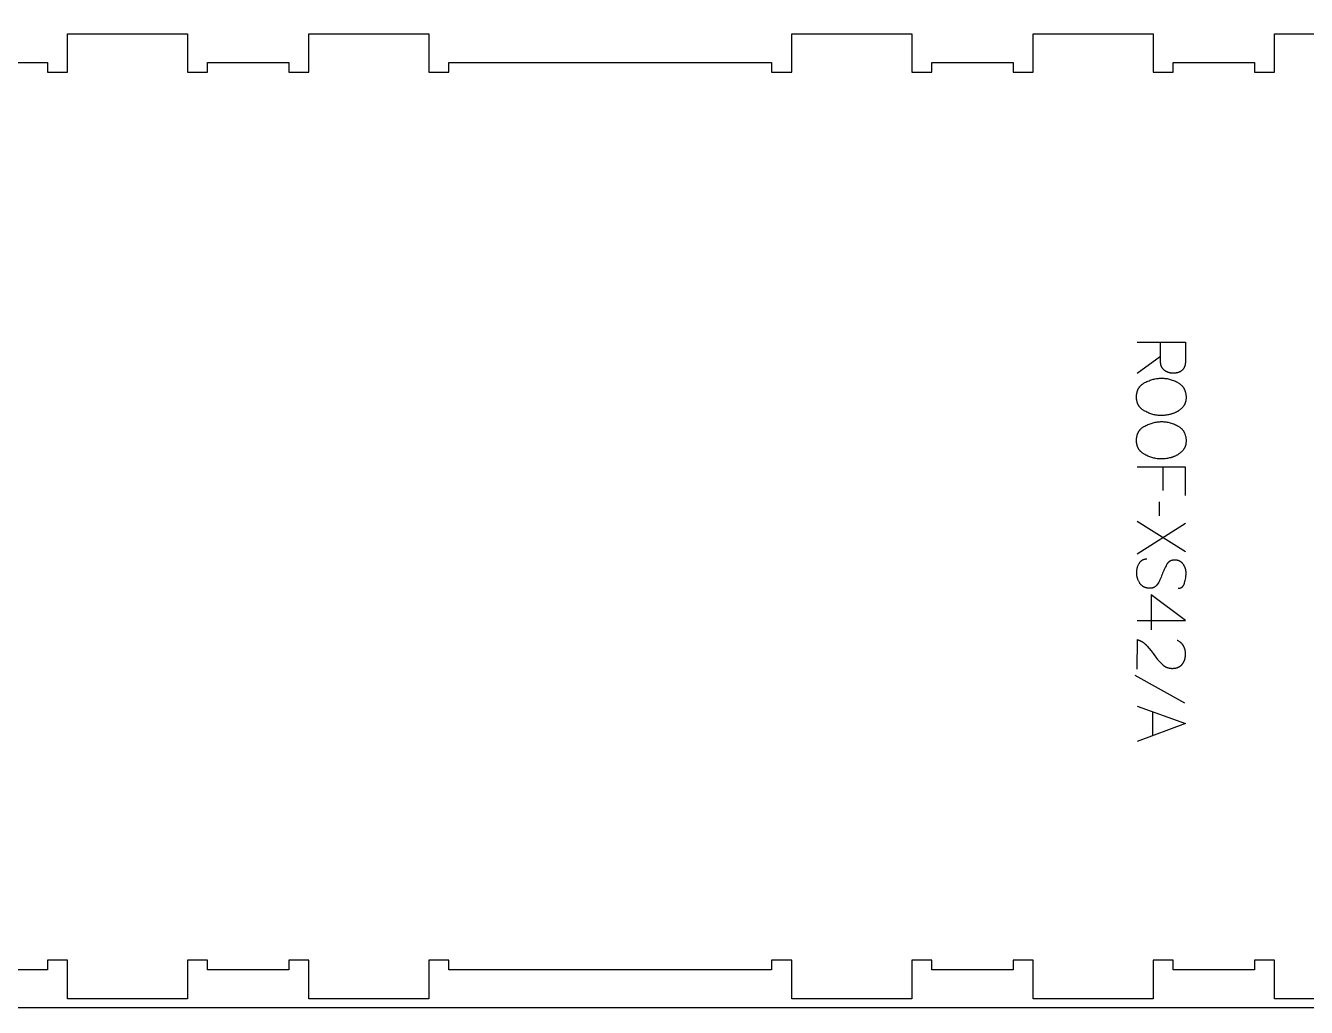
# Model space of a CAD drawing. Extents: x -17068 to -13885, y -84343 to -75479.
# Drawn here: x -16272 to -15477, y -77403 to -76793 of the extents above; entities that cross this region are included whole.
import ezdxf

# ---------------------------------------------------------------- set-up
doc = ezdxf.new("R2010")
doc.units = 0
for name, color, linetype in [('0_SHEET_SPRUCEPLY_2440X122', 1, 'CONTINUOUS'), ('1_ANYTOOL_1MMDEEP_LABELS_S', 2, 'CONTINUOUS'), ('4_ANYTOOL_CUTTHROUGH_OUTSI', 5, 'CONTINUOUS')]:
    doc.layers.add(name, color=color, linetype=linetype)

msp = doc.modelspace()

# ---------------------------------------------------------------- linework, layer by layer
at = {"layer": '0_SHEET_SPRUCEPLY_2440X122'}
msp.add_lwpolyline([(-16696.52, -76182.96), (-16696.52, -77402.96), (-14256.52, -77402.96), (-14256.52, -76182.96)], close=True, dxfattribs=at)
at = {"layer": '1_ANYTOOL_1MMDEEP_LABELS_S'}
for points in [[(-15581.62, -76989.78), (-15551.62, -76989.78), (-15551.62, -77001.14), (-15551.63, -77001.63), (-15551.65, -77002.11), (-15551.67, -77002.34), (-15551.69, -77002.57), (-15551.71, -77002.79), (-15551.74, -77003.01), (-15551.77, -77003.23), (-15551.81, -77003.44), (-15551.85, -77003.65), (-15551.89, -77003.85), (-15551.94, -77004.05), (-15551.99, -77004.25), (-15552.05, -77004.44), (-15552.11, -77004.63), (-15552.17, -77004.81), (-15552.24, -77004.99), (-15552.31, -77005.17), (-15552.38, -77005.34), (-15552.46, -77005.51), (-15552.54, -77005.68), (-15552.63, -77005.84), (-15552.72, -77006), (-15552.81, -77006.15), (-15552.91, -77006.3), (-15553.01, -77006.45), (-15553.12, -77006.59), (-15553.23, -77006.73), (-15553.34, -77006.86), (-15553.46, -77006.99), (-15553.58, -77007.12), (-15553.7, -77007.24), (-15553.83, -77007.36), (-15553.96, -77007.48), (-15554.1, -77007.59), (-15554.24, -77007.69), (-15554.38, -77007.8), (-15554.53, -77007.9), (-15554.68, -77007.99), (-15554.84, -77008.08), (-15555, -77008.17), (-15555.16, -77008.25), (-15555.32, -77008.33), (-15555.5, -77008.41), (-15555.67, -77008.48), (-15555.85, -77008.55), (-15556.03, -77008.61), (-15556.22, -77008.67), (-15556.4, -77008.73), (-15556.6, -77008.78), (-15556.8, -77008.83), (-15557, -77008.88), (-15557.2, -77008.92), (-15557.41, -77008.95), (-15557.62, -77008.99), (-15557.84, -77009.02), (-15558.06, -77009.04), (-15558.28, -77009.06), (-15558.51, -77009.08), (-15558.98, -77009.1), (-15559.46, -77009.11), (-15559.64, -77009.11), (-15559.81, -77009.11), (-15559.99, -77009.1), (-15560.16, -77009.08), (-15560.33, -77009.07), (-15560.5, -77009.05), (-15560.68, -77009.03), (-15560.85, -77009), (-15561.01, -77008.97), (-15561.18, -77008.94), (-15561.35, -77008.9), (-15561.52, -77008.86), (-15561.68, -77008.82), (-15561.85, -77008.77), (-15562.01, -77008.72), (-15562.17, -77008.67), (-15562.33, -77008.61), (-15562.49, -77008.55), (-15562.65, -77008.49), (-15562.81, -77008.42), (-15562.97, -77008.35), (-15563.13, -77008.27), (-15563.28, -77008.19), (-15563.44, -77008.11), (-15563.59, -77008.03), (-15563.75, -77007.94), (-15563.9, -77007.85), (-15564.05, -77007.75), (-15564.2, -77007.65), (-15564.35, -77007.55), (-15564.5, -77007.44), (-15564.65, -77007.33), (-15564.79, -77007.22), (-15564.93, -77007.11), (-15565.07, -77006.99), (-15565.2, -77006.87), (-15565.33, -77006.75), (-15565.45, -77006.62), (-15565.57, -77006.5), (-15565.68, -77006.37), (-15565.79, -77006.24), (-15565.9, -77006.1), (-15566, -77005.97), (-15566.09, -77005.83), (-15566.19, -77005.69), (-15566.27, -77005.54), (-15566.36, -77005.4), (-15566.44, -77005.25), (-15566.51, -77005.1), (-15566.58, -77004.95), (-15566.64, -77004.79), (-15566.71, -77004.63), (-15566.76, -77004.47), (-15566.81, -77004.31), (-15566.86, -77004.15), (-15566.9, -77003.98), (-15566.94, -77003.81), (-15566.98, -77003.64), (-15567.01, -77003.46), (-15567.03, -77003.29), (-15567.05, -77003.11), (-15567.07, -77002.93), (-15567.08, -77002.74), (-15567.15, -77000.82), (-15567.18, -76998.78), (-15567.18, -76989.83)], [(-15567.18, -76998.78), (-15581.66, -77009.24)], [(-15551.62, -77085.06), (-15551.62, -77067.4), (-15581.62, -77067.4)], [(-15565.59, -77081.88), (-15565.59, -77067.4)], [(-15567.73, -77097.7), (-15567.82, -77088.91)], [(-15551.62, -77120.03), (-15581.62, -77101.13)], [(-15581.62, -77121.27), (-15551.62, -77102.33)], [(-15556.2, -77142.66), (-15556.02, -77142.65), (-15555.92, -77142.65), (-15555.83, -77142.64), (-15555.74, -77142.64), (-15555.65, -77142.63), (-15555.56, -77142.62), (-15555.48, -77142.6), (-15555.39, -77142.59), (-15555.3, -77142.58), (-15555.22, -77142.56), (-15555.14, -77142.54), (-15555.05, -77142.52), (-15554.97, -77142.5), (-15554.89, -77142.48), (-15554.81, -77142.45), (-15554.74, -77142.42), (-15554.66, -77142.4), (-15554.58, -77142.37), (-15554.51, -77142.33), (-15554.43, -77142.3), (-15554.36, -77142.27), (-15554.29, -77142.23), (-15554.22, -77142.19), (-15554.15, -77142.15), (-15554.08, -77142.11), (-15554.01, -77142.07), (-15553.94, -77142.03), (-15553.88, -77141.98), (-15553.81, -77141.93), (-15553.75, -77141.89), (-15553.69, -77141.84), (-15553.62, -77141.78), (-15553.56, -77141.73), (-15553.5, -77141.67), (-15553.44, -77141.62), (-15553.39, -77141.56), (-15553.33, -77141.5), (-15553.27, -77141.44), (-15553.22, -77141.37), (-15553.17, -77141.31), (-15553.11, -77141.24), (-15553.06, -77141.18), (-15553.01, -77141.11), (-15552.96, -77141.03), (-15552.91, -77140.96), (-15552.87, -77140.89), (-15552.82, -77140.81), (-15552.78, -77140.73), (-15552.73, -77140.65), (-15552.69, -77140.57), (-15552.65, -77140.49), (-15552.56, -77140.32), (-15552.49, -77140.14), (-15552.41, -77139.96), (-15552.34, -77139.77), (-15552.28, -77139.58), (-15552.22, -77139.38), (-15552, -77138.56), (-15551.81, -77137.77), (-15551.64, -77136.98), (-15551.51, -77136.21), (-15551.46, -77135.83), (-15551.41, -77135.45), (-15551.37, -77135.08), (-15551.33, -77134.71), (-15551.31, -77134.35), (-15551.29, -77133.98), (-15551.28, -77133.62), (-15551.28, -77133.27), (-15551.28, -77133.07), (-15551.28, -77132.88), (-15551.29, -77132.69), (-15551.3, -77132.5), (-15551.32, -77132.31), (-15551.34, -77132.12), (-15551.36, -77131.93), (-15551.39, -77131.75), (-15551.42, -77131.56), (-15551.45, -77131.38), (-15551.49, -77131.19), (-15551.53, -77131.01), (-15551.58, -77130.83), (-15551.62, -77130.65), (-15551.68, -77130.48), (-15551.73, -77130.3), (-15551.79, -77130.13), (-15551.85, -77129.95), (-15551.92, -77129.78), (-15551.99, -77129.61), (-15552.06, -77129.44), (-15552.14, -77129.27), (-15552.22, -77129.1), (-15552.3, -77128.94), (-15552.39, -77128.77), (-15552.48, -77128.61), (-15552.57, -77128.45), (-15552.67, -77128.29), (-15552.77, -77128.13), (-15552.88, -77127.97), (-15552.98, -77127.81), (-15553.1, -77127.66), (-15553.21, -77127.5), (-15553.33, -77127.35), (-15553.45, -77127.21), (-15553.58, -77127.07), (-15553.7, -77126.94), (-15553.83, -77126.81), (-15553.97, -77126.69), (-15554.11, -77126.57), (-15554.24, -77126.45), (-15554.39, -77126.34), (-15554.53, -77126.24), (-15554.68, -77126.14), (-15554.83, -77126.05), (-15554.99, -77125.96), (-15555.15, -77125.87), (-15555.31, -77125.79), (-15555.47, -77125.72), (-15555.64, -77125.65), (-15555.81, -77125.58), (-15555.98, -77125.52), (-15556.16, -77125.46), (-15556.34, -77125.41), (-15556.52, -77125.37), (-15556.71, -77125.32), (-15556.9, -77125.29), (-15557.09, -77125.26), (-15557.28, -77125.23), (-15557.48, -77125.21), (-15557.68, -77125.19), (-15557.89, -77125.18), (-15558.09, -77125.17), (-15558.3, -77125.17), (-15558.52, -77125.17), (-15558.73, -77125.18), (-15558.94, -77125.19), (-15559.14, -77125.21), (-15559.34, -77125.24), (-15559.54, -77125.27), (-15559.73, -77125.3), (-15559.92, -77125.35), (-15560.11, -77125.39), (-15560.29, -77125.45), (-15560.47, -77125.5), (-15560.64, -77125.57), (-15560.73, -77125.6), (-15560.81, -77125.64), (-15560.9, -77125.67), (-15560.98, -77125.71), (-15561.06, -77125.75), (-15561.14, -77125.79), (-15561.22, -77125.83), (-15561.3, -77125.88), (-15561.38, -77125.92), (-15561.46, -77125.97), (-15561.54, -77126.02), (-15561.61, -77126.06), (-15561.69, -77126.11), (-15561.76, -77126.17), (-15561.83, -77126.22), (-15561.91, -77126.27), (-15561.98, -77126.33), (-15562.05, -77126.39), (-15562.12, -77126.45), (-15562.19, -77126.51), (-15562.25, -77126.57), (-15562.32, -77126.63), (-15562.39, -77126.69), (-15562.45, -77126.76), (-15562.58, -77126.9), (-15562.7, -77127.04), (-15562.82, -77127.18), (-15562.93, -77127.34), (-15563.05, -77127.49), (-15563.16, -77127.66), (-15563.26, -77127.82), (-15563.36, -77128), (-15563.75, -77128.71), (-15564.13, -77129.44), (-15564.5, -77130.19), (-15564.86, -77130.96), (-15565.2, -77131.73), (-15565.53, -77132.53), (-15565.86, -77133.34), (-15566.17, -77134.17), (-15566.48, -77135), (-15566.81, -77135.8), (-15567.15, -77136.59), (-15567.51, -77137.35), (-15567.89, -77138.1), (-15568.28, -77138.82), (-15568.68, -77139.53), (-15569.1, -77140.21), (-15569.21, -77140.38), (-15569.33, -77140.54), (-15569.44, -77140.69), (-15569.5, -77140.77), (-15569.56, -77140.84), (-15569.63, -77140.91), (-15569.69, -77140.98), (-15569.75, -77141.05), (-15569.82, -77141.12), (-15569.88, -77141.19), (-15569.95, -77141.25), (-15570.02, -77141.31), (-15570.09, -77141.37), (-15570.16, -77141.43), (-15570.23, -77141.49), (-15570.3, -77141.55), (-15570.37, -77141.61), (-15570.45, -77141.66), (-15570.52, -77141.71), (-15570.6, -77141.77), (-15570.67, -77141.82), (-15570.75, -77141.86), (-15570.83, -77141.91), (-15570.91, -77141.96), (-15570.99, -77142), (-15571.07, -77142.04), (-15571.15, -77142.08), (-15571.24, -77142.12), (-15571.32, -77142.16), (-15571.41, -77142.2), (-15571.49, -77142.23), (-15571.58, -77142.27), (-15571.67, -77142.3), (-15571.76, -77142.33), (-15571.85, -77142.36), (-15571.94, -77142.39), (-15572.03, -77142.42), (-15572.22, -77142.46), (-15572.41, -77142.51), (-15572.61, -77142.54), (-15572.81, -77142.57), (-15573.01, -77142.6), (-15573.22, -77142.62), (-15573.43, -77142.63), (-15573.65, -77142.64), (-15573.87, -77142.64), (-15574.09, -77142.64), (-15574.32, -77142.63), (-15574.55, -77142.61), (-15574.78, -77142.59), (-15575.01, -77142.56), (-15575.23, -77142.53), (-15575.45, -77142.5), (-15575.67, -77142.46), (-15575.88, -77142.41), (-15576.09, -77142.36), (-15576.29, -77142.3), (-15576.49, -77142.24), (-15576.69, -77142.17), (-15576.88, -77142.1), (-15577.07, -77142.03), (-15577.26, -77141.94), (-15577.44, -77141.86), (-15577.62, -77141.77), (-15577.8, -77141.67), (-15577.97, -77141.57), (-15578.14, -77141.46), (-15578.3, -77141.35), (-15578.46, -77141.23), (-15578.62, -77141.11), (-15578.77, -77140.98), (-15578.92, -77140.85), (-15579.07, -77140.72), (-15579.21, -77140.57), (-15579.35, -77140.43), (-15579.48, -77140.28), (-15579.61, -77140.12), (-15579.74, -77139.96), (-15579.86, -77139.79), (-15579.98, -77139.62), (-15580.1, -77139.44), (-15580.32, -77139.08), (-15580.52, -77138.72), (-15580.72, -77138.35), (-15580.9, -77137.98), (-15581.06, -77137.6), (-15581.21, -77137.22), (-15581.28, -77137.03), (-15581.35, -77136.84), (-15581.41, -77136.65), (-15581.47, -77136.46), (-15581.53, -77136.26), (-15581.58, -77136.07), (-15581.63, -77135.87), (-15581.68, -77135.68), (-15581.72, -77135.48), (-15581.76, -77135.28), (-15581.8, -77135.08), (-15581.83, -77134.88), (-15581.86, -77134.68), (-15581.88, -77134.48), (-15581.92, -77134.07), (-15581.95, -77133.66), (-15581.96, -77133.25), (-15581.96, -77132.84), (-15581.95, -77132.43), (-15581.92, -77132.02), (-15581.88, -77131.62), (-15581.83, -77131.23), (-15581.76, -77130.84), (-15581.69, -77130.45), (-15581.6, -77130.07), (-15581.49, -77129.69), (-15581.38, -77129.32), (-15581.25, -77128.95), (-15581.11, -77128.59), (-15580.96, -77128.23), (-15580.79, -77127.88), (-15580.61, -77127.53), (-15580.42, -77127.18), (-15580.32, -77127.01), (-15580.21, -77126.85), (-15580.11, -77126.69), (-15580, -77126.54), (-15579.89, -77126.39), (-15579.77, -77126.25), (-15579.65, -77126.11), (-15579.53, -77125.98), (-15579.41, -77125.86), (-15579.28, -77125.74), (-15579.15, -77125.62), (-15579.02, -77125.51), (-15578.95, -77125.46), (-15578.88, -77125.41), (-15578.81, -77125.36), (-15578.74, -77125.31), (-15578.67, -77125.26), (-15578.6, -77125.21), (-15578.53, -77125.17), (-15578.46, -77125.13), (-15578.38, -77125.08), (-15578.31, -77125.04), (-15578.23, -77125), (-15578.16, -77124.97), (-15578.08, -77124.93), (-15578.01, -77124.89), (-15577.93, -77124.86), (-15577.85, -77124.83), (-15577.77, -77124.8), (-15577.69, -77124.76), (-15577.61, -77124.74), (-15577.53, -77124.71), (-15577.36, -77124.66), (-15577.2, -77124.61), (-15577.02, -77124.57), (-15576.85, -77124.54), (-15576.67, -77124.51), (-15576.49, -77124.48), (-15576.31, -77124.46), (-15576.13, -77124.45), (-15575.94, -77124.44), (-15575.75, -77124.44)], [(-15581.62, -77162.67), (-15551.58, -77162.71), (-15572.96, -77146.68)], [(-15572.96, -77146.68), (-15572.96, -77168.46)], [(-15581.58, -77192.88), (-15581.53, -77174.58), (-15581.08, -77174.73), (-15580.85, -77174.81), (-15580.63, -77174.89), (-15580.41, -77174.98), (-15580.19, -77175.07), (-15579.98, -77175.16), (-15579.77, -77175.25), (-15579.56, -77175.35), (-15579.35, -77175.46), (-15579.14, -77175.56), (-15578.94, -77175.68), (-15578.74, -77175.79), (-15578.54, -77175.91), (-15578.35, -77176.03), (-15578.15, -77176.15), (-15577.96, -77176.28), (-15577.77, -77176.41), (-15577.59, -77176.55), (-15577.4, -77176.69), (-15577.22, -77176.83), (-15577.04, -77176.98), (-15576.87, -77177.13), (-15576.69, -77177.28), (-15576.52, -77177.44), (-15576.35, -77177.6), (-15576.18, -77177.76), (-15576.02, -77177.93), (-15575.86, -77178.1), (-15575.7, -77178.27), (-15575.38, -77178.63), (-15574.16, -77180.11), (-15572.98, -77181.6), (-15571.82, -77183.11), (-15570.69, -77184.63), (-15570.13, -77185.39), (-15569.56, -77186.12), (-15568.98, -77186.83), (-15568.4, -77187.52), (-15567.8, -77188.19), (-15567.2, -77188.83), (-15566.59, -77189.45), (-15565.98, -77190.06), (-15565.82, -77190.2), (-15565.66, -77190.34), (-15565.5, -77190.48), (-15565.34, -77190.61), (-15565.17, -77190.73), (-15565, -77190.86), (-15564.83, -77190.97), (-15564.66, -77191.09), (-15564.49, -77191.19), (-15564.31, -77191.3), (-15564.13, -77191.4), (-15563.95, -77191.49), (-15563.76, -77191.58), (-15563.58, -77191.67), (-15563.39, -77191.75), (-15563.2, -77191.82), (-15563.01, -77191.89), (-15562.81, -77191.96), (-15562.62, -77192.02), (-15562.42, -77192.08), (-15562.21, -77192.13), (-15562.01, -77192.18), (-15561.8, -77192.23), (-15561.6, -77192.26), (-15561.38, -77192.3), (-15561.17, -77192.33), (-15560.96, -77192.35), (-15560.74, -77192.38), (-15560.52, -77192.39), (-15560.3, -77192.4), (-15560.07, -77192.41), (-15559.85, -77192.41), (-15559.6, -77192.41), (-15559.35, -77192.4), (-15559.11, -77192.39), (-15558.87, -77192.37), (-15558.63, -77192.35), (-15558.4, -77192.32), (-15558.18, -77192.29), (-15557.95, -77192.25), (-15557.73, -77192.21), (-15557.52, -77192.17), (-15557.3, -77192.11), (-15557.1, -77192.06), (-15556.89, -77191.99), (-15556.69, -77191.93), (-15556.49, -77191.86), (-15556.3, -77191.78), (-15556.11, -77191.7), (-15555.92, -77191.61), (-15555.74, -77191.52), (-15555.56, -77191.42), (-15555.39, -77191.32), (-15555.22, -77191.22), (-15555.05, -77191.11), (-15554.89, -77190.99), (-15554.73, -77190.87), (-15554.57, -77190.74), (-15554.42, -77190.61), (-15554.27, -77190.48), (-15554.13, -77190.34), (-15553.99, -77190.19), (-15553.85, -77190.04), (-15553.72, -77189.88), (-15553.59, -77189.72), (-15553.46, -77189.56), (-15553.34, -77189.4), (-15553.23, -77189.23), (-15553.11, -77189.06), (-15553, -77188.89), (-15552.9, -77188.71), (-15552.8, -77188.54), (-15552.7, -77188.36), (-15552.61, -77188.17), (-15552.52, -77187.99), (-15552.44, -77187.8), (-15552.36, -77187.61), (-15552.28, -77187.42), (-15552.21, -77187.22), (-15552.14, -77187.02), (-15552.08, -77186.82), (-15552.02, -77186.62), (-15551.96, -77186.41), (-15551.91, -77186.2), (-15551.87, -77185.99), (-15551.82, -77185.78), (-15551.78, -77185.56), (-15551.75, -77185.34), (-15551.72, -77185.12), (-15551.69, -77184.9), (-15551.67, -77184.67), (-15551.65, -77184.44), (-15551.64, -77184.21), (-15551.63, -77183.97), (-15551.62, -77183.5), (-15551.62, -77183.13), (-15551.64, -77182.77), (-15551.66, -77182.42), (-15551.7, -77182.07), (-15551.74, -77181.73), (-15551.8, -77181.4), (-15551.86, -77181.07), (-15551.94, -77180.75), (-15552.02, -77180.44), (-15552.07, -77180.28), (-15552.12, -77180.13), (-15552.17, -77179.98), (-15552.22, -77179.83), (-15552.28, -77179.68), (-15552.34, -77179.53), (-15552.4, -77179.39), (-15552.46, -77179.24), (-15552.53, -77179.1), (-15552.59, -77178.96), (-15552.67, -77178.82), (-15552.74, -77178.69), (-15552.81, -77178.55), (-15552.89, -77178.42), (-15552.97, -77178.29), (-15553.06, -77178.16), (-15553.14, -77178.03), (-15553.23, -77177.9), (-15553.32, -77177.78), (-15553.42, -77177.65), (-15553.51, -77177.53), (-15553.61, -77177.41), (-15553.71, -77177.29), (-15553.81, -77177.18), (-15553.92, -77177.06), (-15554.03, -77176.95), (-15554.14, -77176.83), (-15554.25, -77176.72), (-15554.37, -77176.61), (-15554.49, -77176.51), (-15554.61, -77176.4), (-15554.73, -77176.3), (-15554.98, -77176.09), (-15555.25, -77175.9), (-15555.52, -77175.71), (-15555.81, -77175.52), (-15556.1, -77175.35), (-15556.4, -77175.18), (-15556.72, -77175.01)], [(-15552.09, -77214.1), (-15582.86, -77196.91)], [(-15581.62, -77215.81), (-15551.62, -77226.7), (-15581.62, -77237.76)], [(-15572.06, -77219.28), (-15572.06, -77234.2)]]:
    msp.add_lwpolyline(points, dxfattribs=at)
for points in [[(-15551.28, -77024.24), (-15551.28, -77024.61), (-15551.3, -77024.98), (-15551.33, -77025.33), (-15551.37, -77025.68), (-15551.39, -77025.86), (-15551.42, -77026.03), (-15551.45, -77026.2), (-15551.48, -77026.36), (-15551.52, -77026.53), (-15551.56, -77026.69), (-15551.6, -77026.86), (-15551.64, -77027.02), (-15551.69, -77027.17), (-15551.74, -77027.33), (-15551.8, -77027.49), (-15551.85, -77027.64), (-15551.91, -77027.79), (-15551.97, -77027.94), (-15552.04, -77028.09), (-15552.11, -77028.23), (-15552.18, -77028.38), (-15552.25, -77028.52), (-15552.33, -77028.66), (-15552.41, -77028.8), (-15552.49, -77028.94), (-15552.57, -77029.07), (-15552.66, -77029.21), (-15552.75, -77029.34), (-15552.94, -77029.6), (-15553.14, -77029.85), (-15553.34, -77030.1), (-15553.54, -77030.34), (-15553.76, -77030.58), (-15553.97, -77030.81), (-15554.2, -77031.03), (-15554.43, -77031.25), (-15554.67, -77031.47), (-15554.91, -77031.67), (-15555.16, -77031.87), (-15555.42, -77032.07), (-15555.68, -77032.26), (-15555.95, -77032.44), (-15556.22, -77032.62), (-15556.5, -77032.79), (-15556.79, -77032.96), (-15557.08, -77033.12), (-15557.37, -77033.27), (-15557.67, -77033.42), (-15557.97, -77033.56), (-15558.27, -77033.7), (-15558.58, -77033.83), (-15558.89, -77033.96), (-15559.21, -77034.08), (-15559.53, -77034.19), (-15559.85, -77034.3), (-15560.18, -77034.41), (-15560.51, -77034.5), (-15560.84, -77034.6), (-15561.18, -77034.68), (-15561.52, -77034.76), (-15562.2, -77034.91), (-15562.88, -77035.03), (-15563.54, -77035.14), (-15564.21, -77035.23), (-15564.86, -77035.3), (-15565.51, -77035.34), (-15566.15, -77035.37), (-15566.79, -77035.38), (-15567.43, -77035.37), (-15568.06, -77035.34), (-15568.7, -77035.29), (-15569.34, -77035.21), (-15569.98, -77035.11), (-15570.61, -77034.99), (-15571.25, -77034.85), (-15571.89, -77034.69), (-15572.53, -77034.51), (-15573.16, -77034.3), (-15573.8, -77034.08), (-15574.44, -77033.83), (-15575.08, -77033.56), (-15575.71, -77033.27), (-15576.35, -77032.95), (-15576.99, -77032.62), (-15577.3, -77032.44), (-15577.61, -77032.26), (-15577.9, -77032.07), (-15578.18, -77031.88), (-15578.46, -77031.68), (-15578.72, -77031.47), (-15578.98, -77031.26), (-15579.22, -77031.04), (-15579.34, -77030.93), (-15579.45, -77030.81), (-15579.57, -77030.7), (-15579.68, -77030.58), (-15579.79, -77030.46), (-15579.89, -77030.34), (-15580, -77030.22), (-15580.1, -77030.1), (-15580.2, -77029.97), (-15580.29, -77029.85), (-15580.38, -77029.72), (-15580.48, -77029.59), (-15580.56, -77029.46), (-15580.65, -77029.33), (-15580.73, -77029.19), (-15580.81, -77029.06), (-15580.89, -77028.92), (-15580.97, -77028.78), (-15581.04, -77028.64), (-15581.11, -77028.5), (-15581.18, -77028.36), (-15581.25, -77028.21), (-15581.31, -77028.06), (-15581.37, -77027.92), (-15581.43, -77027.77), (-15581.49, -77027.62), (-15581.54, -77027.46), (-15581.59, -77027.31), (-15581.69, -77027), (-15581.77, -77026.68), (-15581.85, -77026.35), (-15581.91, -77026.02), (-15581.96, -77025.68), (-15582.01, -77025.34), (-15582.04, -77024.99), (-15582.07, -77024.63), (-15582.08, -77024.27), (-15582.09, -77023.9), (-15582.08, -77023.52), (-15582.07, -77023.14), (-15582.04, -77022.77), (-15582.01, -77022.41), (-15581.96, -77022.05), (-15581.91, -77021.7), (-15581.84, -77021.36), (-15581.77, -77021.03), (-15581.68, -77020.7), (-15581.58, -77020.37), (-15581.53, -77020.21), (-15581.48, -77020.06), (-15581.42, -77019.9), (-15581.36, -77019.75), (-15581.3, -77019.6), (-15581.23, -77019.45), (-15581.17, -77019.3), (-15581.1, -77019.15), (-15581.02, -77019), (-15580.95, -77018.86), (-15580.87, -77018.72), (-15580.79, -77018.58), (-15580.71, -77018.44), (-15580.63, -77018.3), (-15580.54, -77018.17), (-15580.45, -77018.03), (-15580.36, -77017.9), (-15580.26, -77017.77), (-15580.16, -77017.64), (-15580.06, -77017.51), (-15579.96, -77017.39), (-15579.86, -77017.27), (-15579.75, -77017.14), (-15579.64, -77017.02), (-15579.53, -77016.9), (-15579.41, -77016.79), (-15579.29, -77016.67), (-15579.17, -77016.56), (-15579.05, -77016.45), (-15578.92, -77016.33), (-15578.67, -77016.12), (-15578.4, -77015.91), (-15578.12, -77015.71), (-15577.83, -77015.51), (-15577.53, -77015.32), (-15577.22, -77015.14), (-15576.9, -77014.96), (-15576.26, -77014.63), (-15575.61, -77014.31), (-15574.96, -77014.02), (-15574.31, -77013.75), (-15573.66, -77013.5), (-15573.01, -77013.28), (-15572.36, -77013.07), (-15571.71, -77012.89), (-15571.06, -77012.73), (-15570.4, -77012.59), (-15569.75, -77012.47), (-15569.1, -77012.37), (-15568.45, -77012.3), (-15567.8, -77012.24), (-15567.14, -77012.21), (-15566.49, -77012.2), (-15565.8, -77012.21), (-15565.11, -77012.24), (-15564.43, -77012.3), (-15563.75, -77012.38), (-15563.08, -77012.48), (-15562.42, -77012.6), (-15561.76, -77012.75), (-15561.11, -77012.92), (-15560.46, -77013.11), (-15559.82, -77013.33), (-15559.18, -77013.57), (-15558.55, -77013.83), (-15557.93, -77014.11), (-15557.31, -77014.41), (-15556.7, -77014.74), (-15556.1, -77015.09), (-15555.8, -77015.27), (-15555.51, -77015.47), (-15555.23, -77015.66), (-15554.97, -77015.87), (-15554.71, -77016.08), (-15554.46, -77016.29), (-15554.22, -77016.52), (-15553.99, -77016.75), (-15553.88, -77016.87), (-15553.77, -77016.98), (-15553.66, -77017.1), (-15553.55, -77017.23), (-15553.45, -77017.35), (-15553.35, -77017.48), (-15553.25, -77017.6), (-15553.16, -77017.73), (-15553.07, -77017.86), (-15552.97, -77018), (-15552.89, -77018.13), (-15552.8, -77018.27), (-15552.72, -77018.4), (-15552.64, -77018.54), (-15552.56, -77018.68), (-15552.48, -77018.82), (-15552.41, -77018.97), (-15552.33, -77019.11), (-15552.2, -77019.41), (-15552.07, -77019.71), (-15551.95, -77020.02), (-15551.84, -77020.34), (-15551.75, -77020.66), (-15551.66, -77020.99), (-15551.58, -77021.32), (-15551.51, -77021.66), (-15551.44, -77022.01), (-15551.39, -77022.37), (-15551.35, -77022.73), (-15551.32, -77023.1), (-15551.29, -77023.47), (-15551.28, -77023.85)], [(-15551.28, -77051.2), (-15551.28, -77051.57), (-15551.3, -77051.93), (-15551.33, -77052.29), (-15551.37, -77052.64), (-15551.39, -77052.81), (-15551.42, -77052.99), (-15551.45, -77053.15), (-15551.48, -77053.32), (-15551.52, -77053.49), (-15551.56, -77053.65), (-15551.6, -77053.81), (-15551.64, -77053.97), (-15551.69, -77054.13), (-15551.74, -77054.29), (-15551.8, -77054.44), (-15551.85, -77054.6), (-15551.91, -77054.75), (-15551.97, -77054.9), (-15552.04, -77055.05), (-15552.11, -77055.19), (-15552.18, -77055.34), (-15552.25, -77055.48), (-15552.33, -77055.62), (-15552.41, -77055.76), (-15552.49, -77055.9), (-15552.57, -77056.03), (-15552.66, -77056.17), (-15552.75, -77056.3), (-15552.94, -77056.56), (-15553.14, -77056.81), (-15553.34, -77057.06), (-15553.54, -77057.3), (-15553.76, -77057.54), (-15553.97, -77057.77), (-15554.2, -77057.99), (-15554.43, -77058.21), (-15554.67, -77058.42), (-15554.91, -77058.63), (-15555.16, -77058.83), (-15555.42, -77059.03), (-15555.68, -77059.22), (-15555.95, -77059.4), (-15556.22, -77059.58), (-15556.5, -77059.75), (-15556.79, -77059.91), (-15557.08, -77060.07), (-15557.37, -77060.23), (-15557.67, -77060.38), (-15557.97, -77060.52), (-15558.27, -77060.66), (-15558.58, -77060.79), (-15558.89, -77060.92), (-15559.21, -77061.04), (-15559.53, -77061.15), (-15559.85, -77061.26), (-15560.18, -77061.36), (-15560.51, -77061.46), (-15560.84, -77061.55), (-15561.18, -77061.64), (-15561.52, -77061.72), (-15562.2, -77061.87), (-15562.88, -77061.99), (-15563.54, -77062.1), (-15564.21, -77062.19), (-15564.86, -77062.25), (-15565.51, -77062.3), (-15566.15, -77062.33), (-15566.79, -77062.34), (-15567.43, -77062.33), (-15568.06, -77062.3), (-15568.7, -77062.24), (-15569.34, -77062.17), (-15569.98, -77062.07), (-15570.61, -77061.95), (-15571.25, -77061.81), (-15571.89, -77061.65), (-15572.53, -77061.47), (-15573.16, -77061.26), (-15573.8, -77061.03), (-15574.44, -77060.79), (-15575.08, -77060.52), (-15575.71, -77060.22), (-15576.35, -77059.91), (-15576.99, -77059.58), (-15577.3, -77059.4), (-15577.61, -77059.22), (-15577.9, -77059.03), (-15578.18, -77058.84), (-15578.46, -77058.63), (-15578.72, -77058.43), (-15578.98, -77058.21), (-15579.22, -77057.99), (-15579.34, -77057.88), (-15579.45, -77057.77), (-15579.57, -77057.65), (-15579.68, -77057.54), (-15579.79, -77057.42), (-15579.89, -77057.3), (-15580, -77057.18), (-15580.1, -77057.05), (-15580.2, -77056.93), (-15580.29, -77056.8), (-15580.38, -77056.68), (-15580.48, -77056.55), (-15580.56, -77056.42), (-15580.65, -77056.28), (-15580.73, -77056.15), (-15580.81, -77056.01), (-15580.89, -77055.88), (-15580.97, -77055.74), (-15581.04, -77055.6), (-15581.11, -77055.46), (-15581.18, -77055.31), (-15581.25, -77055.17), (-15581.31, -77055.02), (-15581.37, -77054.87), (-15581.43, -77054.72), (-15581.49, -77054.57), (-15581.54, -77054.42), (-15581.59, -77054.27), (-15581.69, -77053.95), (-15581.77, -77053.63), (-15581.85, -77053.31), (-15581.91, -77052.98), (-15581.96, -77052.64), (-15582.01, -77052.29), (-15582.04, -77051.94), (-15582.07, -77051.59), (-15582.08, -77051.22), (-15582.09, -77050.86), (-15582.08, -77050.47), (-15582.07, -77050.1), (-15582.04, -77049.73), (-15582.01, -77049.37), (-15581.96, -77049.01), (-15581.91, -77048.66), (-15581.84, -77048.32), (-15581.77, -77047.98), (-15581.68, -77047.65), (-15581.58, -77047.33), (-15581.53, -77047.17), (-15581.48, -77047.01), (-15581.42, -77046.86), (-15581.36, -77046.71), (-15581.3, -77046.55), (-15581.23, -77046.4), (-15581.17, -77046.25), (-15581.1, -77046.11), (-15581.02, -77045.96), (-15580.95, -77045.82), (-15580.87, -77045.68), (-15580.79, -77045.54), (-15580.71, -77045.4), (-15580.63, -77045.26), (-15580.54, -77045.12), (-15580.45, -77044.99), (-15580.36, -77044.86), (-15580.26, -77044.73), (-15580.16, -77044.6), (-15580.06, -77044.47), (-15579.96, -77044.35), (-15579.86, -77044.22), (-15579.75, -77044.1), (-15579.64, -77043.98), (-15579.53, -77043.86), (-15579.41, -77043.74), (-15579.29, -77043.63), (-15579.17, -77043.51), (-15579.05, -77043.4), (-15578.92, -77043.29), (-15578.67, -77043.08), (-15578.4, -77042.87), (-15578.12, -77042.66), (-15577.83, -77042.47), (-15577.53, -77042.28), (-15577.22, -77042.1), (-15576.9, -77041.92), (-15576.26, -77041.58), (-15575.61, -77041.27), (-15574.96, -77040.98), (-15574.31, -77040.71), (-15573.66, -77040.46), (-15573.01, -77040.23), (-15572.36, -77040.03), (-15571.71, -77039.85), (-15571.06, -77039.68), (-15570.4, -77039.54), (-15569.75, -77039.43), (-15569.1, -77039.33), (-15568.45, -77039.25), (-15567.8, -77039.2), (-15567.14, -77039.17), (-15566.49, -77039.16), (-15565.8, -77039.17), (-15565.11, -77039.2), (-15564.43, -77039.26), (-15563.75, -77039.34), (-15563.08, -77039.44), (-15562.42, -77039.56), (-15561.76, -77039.71), (-15561.11, -77039.88), (-15560.46, -77040.07), (-15559.82, -77040.29), (-15559.18, -77040.52), (-15558.55, -77040.78), (-15557.93, -77041.06), (-15557.31, -77041.37), (-15556.7, -77041.7), (-15556.1, -77042.05), (-15555.8, -77042.23), (-15555.51, -77042.42), (-15555.23, -77042.62), (-15554.97, -77042.82), (-15554.71, -77043.03), (-15554.46, -77043.25), (-15554.22, -77043.47), (-15553.99, -77043.7), (-15553.88, -77043.82), (-15553.77, -77043.94), (-15553.66, -77044.06), (-15553.55, -77044.18), (-15553.45, -77044.31), (-15553.35, -77044.43), (-15553.25, -77044.56), (-15553.16, -77044.69), (-15553.07, -77044.82), (-15552.97, -77044.95), (-15552.89, -77045.09), (-15552.8, -77045.22), (-15552.72, -77045.36), (-15552.64, -77045.5), (-15552.56, -77045.64), (-15552.48, -77045.78), (-15552.41, -77045.93), (-15552.33, -77046.07), (-15552.2, -77046.37), (-15552.07, -77046.67), (-15551.95, -77046.98), (-15551.84, -77047.29), (-15551.75, -77047.62), (-15551.66, -77047.94), (-15551.58, -77048.28), (-15551.51, -77048.62), (-15551.44, -77048.97), (-15551.39, -77049.32), (-15551.35, -77049.69), (-15551.32, -77050.05), (-15551.29, -77050.43), (-15551.28, -77050.81)]]:
    msp.add_lwpolyline(points, close=True, dxfattribs=at)
at = {"layer": '4_ANYTOOL_CUTTHROUGH_OUTSI', "color": 5}
for points in [[(-16309.29, -76816.21), (-16258.79, -76816.21), (-16258.79, -76822.21), (-16246.29, -76822.21), (-16246.29, -76798.21), (-16171.79, -76798.21), (-16171.79, -76822.21), (-16159.29, -76822.21), (-16159.29, -76816.21), (-16108.79, -76816.21), (-16108.79, -76822.21), (-16096.29, -76822.21), (-16096.29, -76798.21), (-16021.79, -76798.21), (-16021.79, -76822.21), (-16009.29, -76822.21), (-16009.29, -76816.21), (-15808.79, -76816.21), (-15808.79, -76822.21), (-15796.29, -76822.21), (-15796.29, -76798.21), (-15721.79, -76798.21), (-15721.79, -76822.21), (-15709.29, -76822.21), (-15709.29, -76816.21), (-15658.79, -76816.21), (-15658.79, -76822.21), (-15646.29, -76822.21), (-15646.29, -76798.21), (-15571.79, -76798.21), (-15571.79, -76822.21), (-15559.29, -76822.21), (-15559.29, -76816.21), (-15508.79, -76816.21), (-15508.79, -76822.21), (-15496.29, -76822.21), (-15496.29, -76798.21), (-15421.79, -76798.21)], [(-15421.79, -77397.71), (-15496.29, -77397.71), (-15496.29, -77373.71), (-15508.79, -77373.71), (-15508.79, -77379.71), (-15559.29, -77379.71), (-15559.29, -77373.71), (-15571.79, -77373.71), (-15571.79, -77397.71), (-15646.29, -77397.71), (-15646.29, -77373.71), (-15658.79, -77373.71), (-15658.79, -77379.71), (-15709.29, -77379.71), (-15709.29, -77373.71), (-15721.79, -77373.71), (-15721.79, -77397.71), (-15796.29, -77397.71), (-15796.29, -77373.71), (-15808.79, -77373.71), (-15808.79, -77379.71), (-16009.29, -77379.71), (-16009.29, -77373.71), (-16021.79, -77373.71), (-16021.79, -77397.71), (-16096.29, -77397.71), (-16096.29, -77373.71), (-16108.79, -77373.71), (-16108.79, -77379.71), (-16159.29, -77379.71), (-16159.29, -77373.71), (-16171.79, -77373.71), (-16171.79, -77397.71), (-16246.29, -77397.71), (-16246.29, -77373.71), (-16258.79, -77373.71), (-16258.79, -77379.71), (-16309.29, -77379.71)]]:
    msp.add_lwpolyline(points, dxfattribs=at)

doc.saveas('drawing.dxf')
